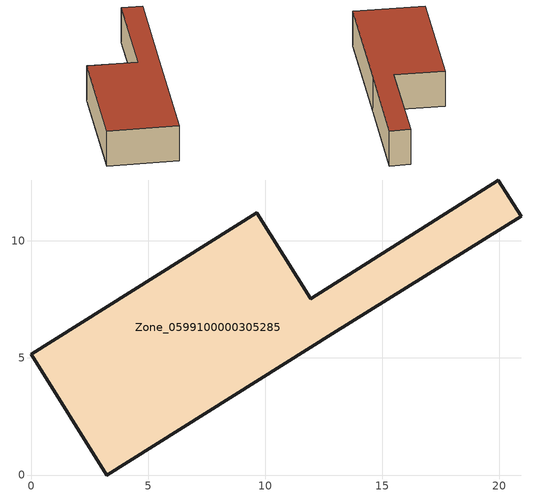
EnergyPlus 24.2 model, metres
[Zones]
Zone_0599100000305285
 floor ground (C_G): 9.63,11.2 11.94,7.52 19.96,12.61 20.93,11.07 12.86,6.04 3.22,0 0,5.16 z0
 wall outside (C_F): 9.63,11.2 0,5.16 3.22,0 12.86,6.04 20.93,11.07 19.96,12.61 11.94,7.52 9.63,11.2 z0:3.31
 roof outside (C_R): 11.94,7.52 9.63,11.2 0,5.16 3.22,0 12.86,6.04 20.93,11.07 19.96,12.61 z3.31
[BUILDING]
Pand.0599100000305285: North Axis=0; Terrain=City; Loads Convergence Tolerance Value=0.04; Temperature Convergence Tolerance Value=0.4; Solar Distribution=FullExterior; Maximum Number of Warmup Days=25; Minimum Number of Warmup Days=1
[Site:Location]
Rotterdam.The.Hague.AP_ZH_NLD Design_Conditions: Latitude=51.96; Longitude=4.45; Time Zone=1; Elevation=-4.5
[SITE:GROUNDTEMPERATURE:BUILDINGSURFACE]
18, 18, 18, 18, 18, 18, 18, 18, 18, 18, 18, 18
[MATERIAL] Thermal Absorptance=0.9; Solar Absorptance=0.7; Visible Absorptance=0.7
Name | Roughness | Thickness | Conductivity | Density | Specific Heat
G.TI.1946 | MediumSmooth | 0.15 | 1 | 540 | 1210
F.TI.1946 | Rough | 0.3 | 0.857143 | 1920 | 840
R.TI.1946 | MediumRough | 0.2 | 0.1 | 1500 | 1000
[CONSTRUCTION]
C_G: G.TI.1946
C_F: F.TI.1946
C_R: R.TI.1946
[ZONE]
Zone_0599100000305285: Type=1; Multiplier=1; Ceiling Height=Autocalculate; Volume=Autocalculate; Floor Area=autocalculate; Part of Total Floor Area=Yes
[ZONEINFILTRATION:DESIGNFLOWRATE]
Infil_Zone_0599100000305285: Zone or ZoneList or Space or SpaceList=Zone_0599100000305285; Schedule=AlwaysOn; Design Flow Rate Calculation Method=Flow/Area; Flow Rate per Floor Area=0.003; Constant Term Coefficient=1; Temperature Term Coefficient=0; Velocity Term Coefficient=0; Velocity Squared Term Coefficient=0
[HVACTEMPLATE:ZONE:IDEALLOADSAIRSYSTEM]
Zone_0599100000305285: Maximum Heating Supply Air Temperature=50; Minimum Cooling Supply Air Temperature=13; Maximum Heating Supply Air Humidity Ratio=0.0156; Minimum Cooling Supply Air Humidity Ratio=0.0077; Heating Limit=NoLimit; Cooling Limit=NoLimit; Dehumidification Control Type=ConstantSensibleHeatRatio; Cooling Sensible Heat Ratio=0.7; Dehumidification Setpoint=60; Humidification Control Type=None; Humidification Setpoint=30; Outdoor Air Method=None; Outdoor Air Flow Rate per Person=0.00944; Outdoor Air Flow Rate per Zone Floor Area=0; Outdoor Air Flow Rate per Zone=0; Demand Controlled Ventilation Type=None; Outdoor Air Economizer Type=NoEconomizer; Heat Recovery Type=None; Sensible Heat Recovery Effectiveness=0.7; Latent Heat Recovery Effectiveness=0.65
[ZONECONTROL:THERMOSTAT]
ThermostatControl_Zone_0599100000305285: Zone or ZoneList=Zone_0599100000305285; Control Type Schedule=DualSetpointControlType; Control 1=Thermostat_Zone_0599100000305285; Temperature Difference Between Cutout And Setpoint=0
[THERMOSTATSETPOINT:DUALSETPOINT]
Thermostat_Zone_0599100000305285: Heating Setpoint Temperature Schedule=HeatingSetpoint_Zone_0599100000305285; Cooling Setpoint Temperature Schedule=CoolingSetpoint_Zone_0599100000305285
[SCHEDULE:COMPACT]
HeatingSetpoint_Zone_0599100000305285: Through: 12/31, For: AllDays, Until: 24:00, 21
CoolingSetpoint_Zone_0599100000305285: Through: 12/31, For: AllDays, Until: 24:00, 24
DualSetpointControlType: Through: 12/31, For: AllDays, Until: 24:00, 4
AlwaysOn: Through: 12/31, For: AllDays, Until: 24:00, 1
